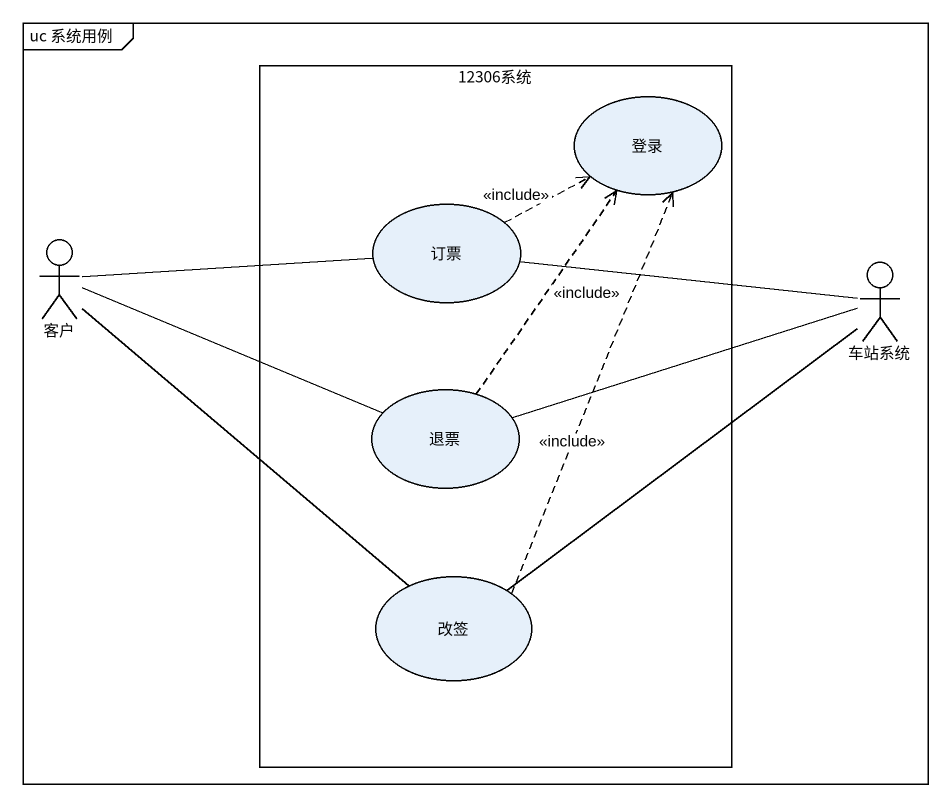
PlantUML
@startuml
mainframe uc 系统用例
rectangle "12306系统" as r12306系统 {
  usecase 登录
  usecase 订票
  usecase 退票
  usecase 改签
}
actor 客户
actor 车站系统
客户 -right- 订票
客户 -right- 退票
客户 -- 改签
订票 .right.> 登录 : <<include>>
车站系统 -left- 订票
车站系统 -left- 退票
车站系统 -left- 改签
退票 .up.> 登录 : <<include>>
改签 .up.> 登录 : <<include>>
@enduml
